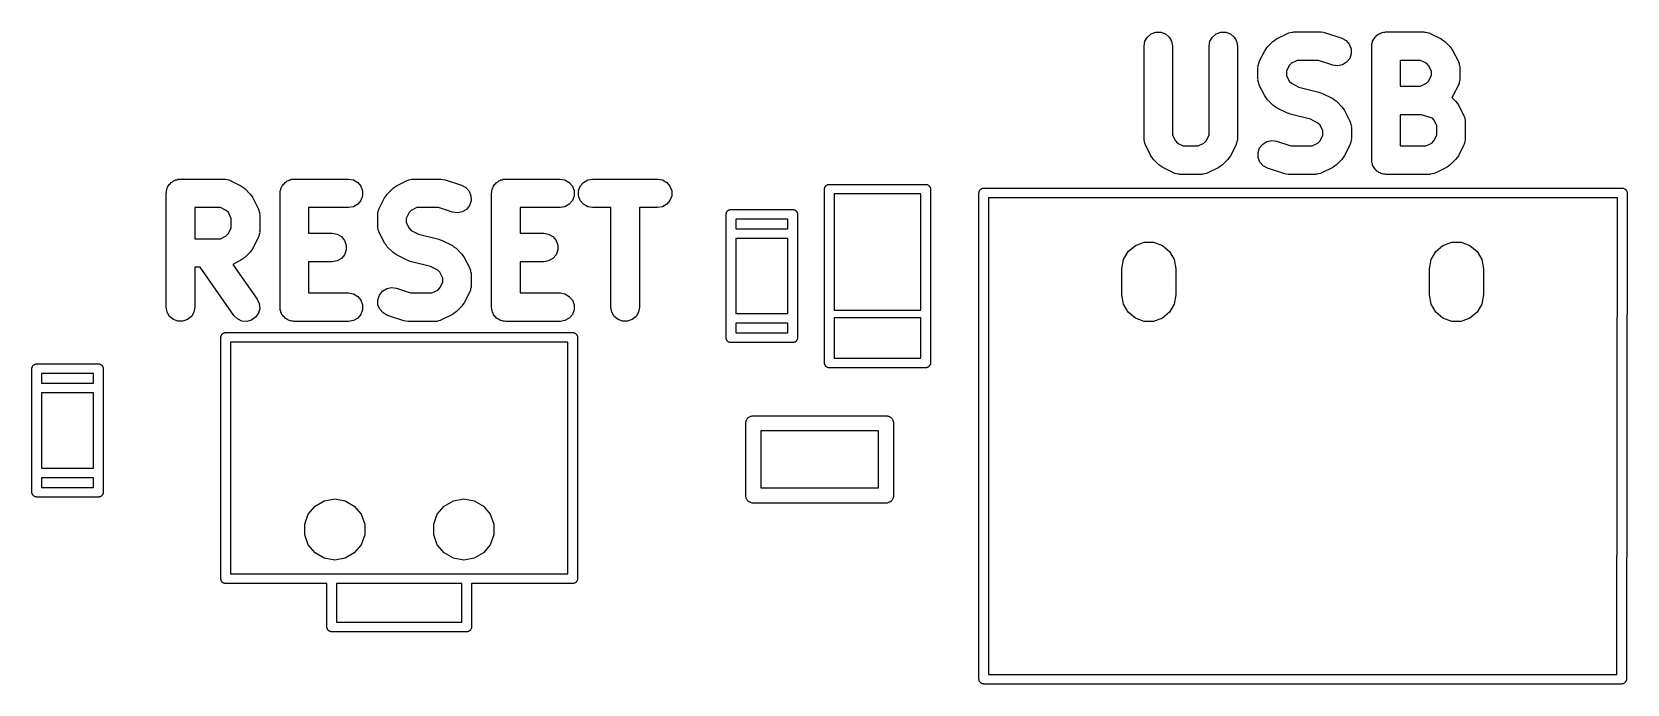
# Model space of a CAD drawing. Extents: x 10 to 287, y -200 to -10.
# Drawn here: x 128.56 to 149.57, y -142.78 to -134.2 of the extents above; entities that cross this region are included whole.
import ezdxf

# ---------------------------------------------------------------- set-up
doc = ezdxf.new("R2010")
doc.units = 0
doc.header["$MEASUREMENT"] = 0
doc.layers.add('BLACK', color=7, linetype='CONTINUOUS')

msp = doc.modelspace()

# ---------------------------------------------------------------- linework, layer by layer
at = {"layer": 'Black'}
for p, q in [((143.254, -134.268), (143.303, -134.226)), ((143.303, -134.226), (143.365, -134.204)), ((143.365, -134.204), (143.43, -134.204)), ((143.43, -134.204), (143.491, -134.226)), ((143.491, -134.226), (143.541, -134.268)), ((144.111, -134.268), (144.161, -134.226)), ((144.161, -134.226), (144.222, -134.204)), ((144.222, -134.204), (144.287, -134.204)), ((144.287, -134.204), (144.348, -134.226)), ((144.348, -134.226), (144.398, -134.268)), ((144.956, -134.292), (145.099, -134.221)), ((145.099, -134.221), (145.109, -134.218)), ((145.109, -134.218), (145.119, -134.212)), ((145.119, -134.212), (145.14, -134.209)), ((145.14, -134.209), (145.161, -134.202)), ((145.161, -134.202), (145.172, -134.203)), ((145.172, -134.203), (145.183, -134.201)), ((145.183, -134.201), (145.54, -134.201)), ((145.54, -134.201), (145.57, -134.206)), ((145.57, -134.206), (145.599, -134.211)), ((145.599, -134.211), (145.814, -134.282)), ((146.254, -134.268), (146.266, -134.258)), ((146.266, -134.258), (146.277, -134.245)), ((146.277, -134.245), (146.291, -134.237)), ((146.291, -134.237), (146.303, -134.226)), ((146.303, -134.226), (146.319, -134.221)), ((146.319, -134.221), (146.333, -134.212)), ((146.333, -134.212), (146.349, -134.21)), ((146.349, -134.21), (146.365, -134.204)), ((146.365, -134.204), (146.381, -134.204)), ((146.381, -134.204), (146.397, -134.201)), ((146.397, -134.201), (146.897, -134.201)), ((146.897, -134.201), (146.908, -134.203)), ((146.908, -134.203), (146.919, -134.202)), ((146.919, -134.202), (146.94, -134.209)), ((146.94, -134.209), (146.961, -134.212)), ((146.961, -134.212), (146.971, -134.218)), ((146.971, -134.218), (146.981, -134.221)), ((146.981, -134.221), (147.124, -134.292)), ((143.21, -134.389), (143.221, -134.324)), ((143.21, -135.603), (143.21, -134.389)), ((143.221, -134.324), (143.254, -134.268)), ((143.541, -134.268), (143.573, -134.324)), ((143.573, -134.324), (143.585, -134.389)), ((143.585, -134.389), (143.585, -135.559)), ((144.067, -134.389), (144.078, -134.324)), ((144.067, -135.559), (144.067, -134.389)), ((144.078, -134.324), (144.111, -134.268)), ((144.398, -134.268), (144.43, -134.324)), ((144.43, -134.324), (144.442, -134.389)), ((144.442, -134.389), (144.442, -135.603)), ((144.729, -134.59), (144.801, -134.448)), ((144.801, -134.448), (144.819, -134.423)), ((144.819, -134.423), (144.836, -134.399)), ((144.836, -134.399), (144.907, -134.327)), ((144.907, -134.327), (144.932, -134.31)), ((144.932, -134.31), (144.956, -134.292)), ((145.814, -134.282), (145.871, -134.313)), ((145.871, -134.313), (145.914, -134.362)), ((145.914, -134.362), (145.938, -134.422)), ((145.938, -134.422), (145.94, -134.488)), ((146.21, -134.389), (146.212, -134.372)), ((146.21, -135.889), (146.21, -134.389)), ((146.212, -134.356), (146.218, -134.341)), ((146.212, -134.372), (146.212, -134.356)), ((146.218, -134.341), (146.221, -134.324)), ((146.221, -134.324), (146.229, -134.31)), ((146.229, -134.31), (146.235, -134.295)), ((146.235, -134.295), (146.245, -134.282)), ((146.245, -134.282), (146.254, -134.268)), ((147.124, -134.292), (147.148, -134.31)), ((147.148, -134.31), (147.173, -134.327)), ((147.173, -134.327), (147.244, -134.399)), ((147.244, -134.399), (147.261, -134.423)), ((147.261, -134.423), (147.279, -134.448)), ((147.279, -134.448), (147.351, -134.59)), ((144.71, -134.674), (144.712, -134.664)), ((144.71, -134.817), (144.71, -134.674)), ((144.711, -134.653), (144.717, -134.632)), ((144.712, -134.664), (144.711, -134.653)), ((144.717, -134.632), (144.721, -134.61)), ((144.721, -134.61), (144.726, -134.601)), ((144.726, -134.601), (144.729, -134.59)), ((145.123, -134.642), (145.085, -134.719)), ((145.151, -134.614), (145.123, -134.642)), ((145.227, -134.576), (145.151, -134.614)), ((145.51, -134.576), (145.227, -134.576)), ((145.695, -134.638), (145.51, -134.576)), ((145.759, -134.647), (145.695, -134.638)), ((145.823, -134.634), (145.759, -134.647)), ((145.879, -134.6), (145.823, -134.634)), ((145.919, -134.549), (145.879, -134.6)), ((145.94, -134.488), (145.919, -134.549)), ((146.585, -134.576), (146.585, -134.915)), ((146.853, -134.576), (146.585, -134.576)), ((146.929, -134.614), (146.853, -134.576)), ((146.957, -134.642), (146.929, -134.614)), ((146.995, -134.719), (146.957, -134.642)), ((147.351, -134.59), (147.354, -134.601)), ((147.354, -134.601), (147.359, -134.61)), ((147.359, -134.61), (147.363, -134.632)), ((147.363, -134.632), (147.369, -134.653)), ((147.369, -134.653), (147.368, -134.664)), ((147.368, -134.664), (147.37, -134.674)), ((147.37, -134.674), (147.37, -134.817)), ((144.712, -134.828), (144.71, -134.817)), ((144.711, -134.839), (144.712, -134.828)), ((144.717, -134.86), (144.711, -134.839)), ((144.721, -134.881), (144.717, -134.86)), ((144.726, -134.891), (144.721, -134.881)), ((145.085, -134.719), (145.085, -134.773)), ((145.085, -134.773), (145.123, -134.849)), ((145.123, -134.849), (145.151, -134.877)), ((145.151, -134.877), (145.248, -134.926)), ((146.853, -134.915), (146.929, -134.877)), ((146.929, -134.877), (146.957, -134.849)), ((146.957, -134.849), (146.995, -134.773)), ((146.995, -134.773), (146.995, -134.719)), ((147.359, -134.881), (147.354, -134.891)), ((147.363, -134.86), (147.359, -134.881)), ((147.369, -134.839), (147.363, -134.86)), ((147.37, -134.817), (147.368, -134.828)), ((147.368, -134.828), (147.369, -134.839)), ((144.729, -134.901), (144.726, -134.891)), ((144.801, -135.044), (144.729, -134.901)), ((144.819, -135.068), (144.801, -135.044)), ((144.836, -135.093), (144.819, -135.068)), ((144.907, -135.164), (144.836, -135.093)), ((145.248, -134.926), (145.514, -134.992)), ((145.514, -134.992), (145.533, -135.001)), ((145.533, -135.001), (145.552, -135.007)), ((145.552, -135.007), (145.695, -135.078)), ((145.695, -135.078), (145.719, -135.096)), ((145.719, -135.096), (145.744, -135.113)), ((146.585, -134.915), (146.853, -134.915)), ((147.279, -135.044), (147.265, -135.063)), ((147.265, -135.063), (147.315, -135.113)), ((147.351, -134.901), (147.279, -135.044)), ((147.354, -134.891), (147.351, -134.901)), ((144.932, -135.181), (144.907, -135.164)), ((144.956, -135.199), (144.932, -135.181)), ((145.099, -135.271), (144.956, -135.199)), ((145.119, -135.276), (145.099, -135.271)), ((145.137, -135.285), (145.119, -135.276)), ((145.403, -135.351), (145.137, -135.285)), ((145.744, -135.113), (145.815, -135.185)), ((145.815, -135.185), (145.833, -135.209)), ((145.833, -135.209), (145.851, -135.233)), ((145.851, -135.233), (145.922, -135.376)), ((146.585, -135.29), (146.585, -135.701)), ((146.867, -135.29), (146.585, -135.29)), ((147.01, -135.338), (146.867, -135.29)), ((147.315, -135.113), (147.333, -135.138)), ((147.333, -135.138), (147.351, -135.162)), ((147.351, -135.162), (147.422, -135.305)), ((147.422, -135.305), (147.425, -135.315)), ((145.5, -135.4), (145.403, -135.351)), ((145.529, -135.428), (145.5, -135.4)), ((145.567, -135.504), (145.529, -135.428)), ((145.567, -135.559), (145.567, -135.504)), ((145.922, -135.376), (145.925, -135.387)), ((145.925, -135.387), (145.93, -135.396)), ((145.93, -135.396), (145.934, -135.418)), ((145.934, -135.418), (145.941, -135.439)), ((145.941, -135.439), (145.94, -135.449)), ((145.94, -135.449), (145.942, -135.46)), ((145.942, -135.46), (145.942, -135.603)), ((147.029, -135.357), (147.01, -135.338)), ((147.067, -135.433), (147.029, -135.357)), ((147.067, -135.559), (147.067, -135.433)), ((147.425, -135.315), (147.43, -135.324)), ((147.43, -135.324), (147.434, -135.346)), ((147.434, -135.346), (147.441, -135.367)), ((147.441, -135.367), (147.44, -135.378)), ((147.44, -135.378), (147.442, -135.389)), ((147.442, -135.389), (147.442, -135.603)), ((143.212, -135.614), (143.21, -135.603)), ((143.211, -135.624), (143.212, -135.614)), ((143.217, -135.645), (143.211, -135.624)), ((143.221, -135.667), (143.217, -135.645)), ((143.226, -135.676), (143.221, -135.667)), ((143.229, -135.687), (143.226, -135.676)), ((143.301, -135.83), (143.229, -135.687)), ((143.585, -135.559), (143.623, -135.635)), ((143.623, -135.635), (143.651, -135.663)), ((143.651, -135.663), (143.727, -135.701)), ((143.727, -135.701), (143.924, -135.701)), ((143.924, -135.701), (144, -135.663)), ((144, -135.663), (144.029, -135.635)), ((144.029, -135.635), (144.067, -135.559)), ((144.422, -135.687), (144.351, -135.83)), ((144.425, -135.676), (144.422, -135.687)), ((144.43, -135.667), (144.425, -135.676)), ((144.434, -135.645), (144.43, -135.667)), ((144.441, -135.624), (144.434, -135.645)), ((144.442, -135.603), (144.44, -135.614)), ((144.44, -135.614), (144.441, -135.624)), ((144.712, -135.79), (144.732, -135.728)), ((144.732, -135.728), (144.773, -135.677)), ((144.773, -135.677), (144.828, -135.643)), ((144.828, -135.643), (144.892, -135.63)), ((144.892, -135.63), (144.956, -135.639)), ((144.956, -135.639), (145.142, -135.701)), ((145.142, -135.701), (145.424, -135.701)), ((145.424, -135.701), (145.5, -135.663)), ((145.5, -135.663), (145.529, -135.635)), ((145.529, -135.635), (145.567, -135.559)), ((145.922, -135.687), (145.851, -135.83)), ((145.925, -135.676), (145.922, -135.687)), ((145.93, -135.667), (145.925, -135.676)), ((145.934, -135.645), (145.93, -135.667)), ((145.941, -135.624), (145.934, -135.645)), ((145.942, -135.603), (145.94, -135.614)), ((145.94, -135.614), (145.941, -135.624)), ((146.585, -135.701), (146.924, -135.701)), ((146.924, -135.701), (147, -135.663)), ((147, -135.663), (147.029, -135.635)), ((147.029, -135.635), (147.067, -135.559)), ((147.422, -135.687), (147.351, -135.83)), ((147.425, -135.676), (147.422, -135.687)), ((147.43, -135.667), (147.425, -135.676)), ((147.434, -135.645), (147.43, -135.667)), ((147.441, -135.624), (147.434, -135.645)), ((147.442, -135.603), (147.44, -135.614)), ((147.44, -135.614), (147.441, -135.624)), ((143.319, -135.854), (143.301, -135.83)), ((143.336, -135.878), (143.319, -135.854)), ((143.407, -135.95), (143.336, -135.878)), ((144.315, -135.878), (144.244, -135.95)), ((144.333, -135.854), (144.315, -135.878)), ((144.351, -135.83), (144.333, -135.854)), ((144.713, -135.855), (144.712, -135.79)), ((144.737, -135.915), (144.713, -135.855)), ((144.781, -135.964), (144.737, -135.915)), ((145.815, -135.878), (145.744, -135.95)), ((145.833, -135.854), (145.815, -135.878)), ((145.851, -135.83), (145.833, -135.854)), ((146.212, -135.905), (146.21, -135.889)), ((146.212, -135.921), (146.212, -135.905)), ((146.218, -135.937), (146.212, -135.921)), ((146.221, -135.953), (146.218, -135.937)), ((147.315, -135.878), (147.244, -135.95)), ((147.333, -135.854), (147.315, -135.878)), ((147.351, -135.83), (147.333, -135.854)), ((130.44, -136.157), (130.454, -136.148)), ((130.454, -136.148), (130.47, -136.146)), ((130.47, -136.146), (130.486, -136.14)), ((130.486, -136.14), (130.502, -136.14)), ((130.502, -136.14), (130.518, -136.137)), ((130.518, -136.137), (131.09, -136.137)), ((131.09, -136.137), (131.1, -136.139)), ((131.1, -136.139), (131.111, -136.138)), ((131.111, -136.138), (131.132, -136.145)), ((131.132, -136.145), (131.154, -136.148)), ((131.154, -136.148), (131.163, -136.154)), ((131.94, -136.157), (131.954, -136.148)), ((131.954, -136.148), (131.97, -136.146)), ((131.97, -136.146), (131.986, -136.14)), ((131.986, -136.14), (132.002, -136.14)), ((132.002, -136.14), (132.018, -136.137)), ((132.018, -136.137), (132.733, -136.137)), ((132.733, -136.137), (132.797, -136.148)), ((132.797, -136.148), (132.853, -136.181)), ((133.516, -136.154), (133.526, -136.148)), ((133.526, -136.148), (133.547, -136.145)), ((133.547, -136.145), (133.568, -136.138)), ((133.568, -136.138), (133.579, -136.139)), ((133.579, -136.139), (133.59, -136.137)), ((133.59, -136.137), (133.947, -136.137)), ((133.947, -136.137), (133.976, -136.142)), ((133.976, -136.142), (134.006, -136.147)), ((134.006, -136.147), (134.22, -136.218)), ((134.726, -136.157), (134.74, -136.148)), ((134.74, -136.148), (134.756, -136.146)), ((134.756, -136.146), (134.771, -136.14)), ((134.771, -136.14), (134.788, -136.14)), ((134.788, -136.14), (134.804, -136.137)), ((134.804, -136.137), (135.518, -136.137)), ((135.518, -136.137), (135.582, -136.148)), ((135.582, -136.148), (135.639, -136.181)), ((135.826, -136.181), (135.883, -136.148)), ((135.883, -136.148), (135.947, -136.137)), ((135.947, -136.137), (136.804, -136.137)), ((136.804, -136.137), (136.868, -136.148)), ((136.868, -136.148), (136.925, -136.181)), ((143.432, -135.967), (143.407, -135.95)), ((143.456, -135.985), (143.432, -135.967)), ((143.599, -136.056), (143.456, -135.985)), ((143.609, -136.059), (143.599, -136.056)), ((143.619, -136.065), (143.609, -136.059)), ((143.64, -136.069), (143.619, -136.065)), ((143.661, -136.075), (143.64, -136.069)), ((143.672, -136.074), (143.661, -136.075)), ((143.683, -136.076), (143.672, -136.074)), ((143.969, -136.076), (143.683, -136.076)), ((143.979, -136.074), (143.969, -136.076)), ((143.99, -136.075), (143.979, -136.074)), ((144.011, -136.069), (143.99, -136.075)), ((144.033, -136.065), (144.011, -136.069)), ((144.042, -136.059), (144.033, -136.065)), ((144.052, -136.056), (144.042, -136.059)), ((144.195, -135.985), (144.052, -136.056)), ((144.219, -135.967), (144.195, -135.985)), ((144.244, -135.95), (144.219, -135.967)), ((144.838, -135.995), (144.781, -135.964)), ((145.052, -136.066), (144.838, -135.995)), ((145.082, -136.071), (145.052, -136.066)), ((145.111, -136.076), (145.082, -136.071)), ((145.469, -136.076), (145.111, -136.076)), ((145.479, -136.074), (145.469, -136.076)), ((145.49, -136.075), (145.479, -136.074)), ((145.511, -136.069), (145.49, -136.075)), ((145.533, -136.065), (145.511, -136.069)), ((145.542, -136.059), (145.533, -136.065)), ((145.552, -136.056), (145.542, -136.059)), ((145.695, -135.985), (145.552, -136.056)), ((145.719, -135.967), (145.695, -135.985)), ((145.744, -135.95), (145.719, -135.967)), ((146.229, -135.967), (146.221, -135.953)), ((146.235, -135.982), (146.229, -135.967)), ((146.245, -135.995), (146.235, -135.982)), ((146.254, -136.009), (146.245, -135.995)), ((146.266, -136.02), (146.254, -136.009)), ((146.277, -136.032), (146.266, -136.02)), ((146.291, -136.04), (146.277, -136.032)), ((146.303, -136.051), (146.291, -136.04)), ((146.319, -136.057), (146.303, -136.051)), ((146.333, -136.065), (146.319, -136.057)), ((146.349, -136.068), (146.333, -136.065)), ((146.365, -136.073), (146.349, -136.068)), ((146.381, -136.073), (146.365, -136.073)), ((146.397, -136.076), (146.381, -136.073)), ((146.969, -136.076), (146.397, -136.076)), ((146.979, -136.074), (146.969, -136.076)), ((146.99, -136.075), (146.979, -136.074)), ((147.011, -136.069), (146.99, -136.075)), ((147.033, -136.065), (147.011, -136.069)), ((147.042, -136.059), (147.033, -136.065)), ((147.052, -136.056), (147.042, -136.059)), ((147.195, -135.985), (147.052, -136.056)), ((147.219, -135.967), (147.195, -135.985)), ((147.244, -135.95), (147.219, -135.967)), ((130.331, -136.325), (130.334, -136.308)), ((130.331, -137.825), (130.331, -136.325)), ((130.334, -136.292), (130.339, -136.277)), ((130.334, -136.308), (130.334, -136.292)), ((130.339, -136.277), (130.342, -136.26)), ((130.342, -136.26), (130.35, -136.246)), ((130.35, -136.246), (130.356, -136.231)), ((130.356, -136.231), (130.366, -136.218)), ((130.366, -136.218), (130.375, -136.204)), ((130.375, -136.204), (130.387, -136.194)), ((130.387, -136.194), (130.398, -136.181)), ((130.398, -136.181), (130.412, -136.173)), ((130.412, -136.173), (130.425, -136.162)), ((130.425, -136.162), (130.44, -136.157)), ((131.163, -136.154), (131.174, -136.157)), ((131.174, -136.157), (131.316, -136.228)), ((131.316, -136.228), (131.341, -136.246)), ((131.341, -136.246), (131.365, -136.263)), ((131.365, -136.263), (131.437, -136.335)), ((131.437, -136.335), (131.454, -136.359)), ((131.454, -136.359), (131.472, -136.384)), ((131.831, -136.325), (131.834, -136.308)), ((131.831, -137.825), (131.831, -136.325)), ((131.834, -136.292), (131.839, -136.277)), ((131.834, -136.308), (131.834, -136.292)), ((131.839, -136.277), (131.842, -136.26)), ((131.842, -136.26), (131.85, -136.246)), ((131.85, -136.246), (131.856, -136.231)), ((131.856, -136.231), (131.866, -136.218)), ((131.866, -136.218), (131.875, -136.204)), ((131.875, -136.204), (131.887, -136.194)), ((131.887, -136.194), (131.898, -136.181)), ((131.898, -136.181), (131.912, -136.173)), ((131.912, -136.173), (131.925, -136.162)), ((131.925, -136.162), (131.94, -136.157)), ((132.853, -136.181), (132.895, -136.231)), ((132.895, -136.231), (132.917, -136.292)), ((132.917, -136.357), (132.895, -136.418)), ((132.917, -136.292), (132.917, -136.357)), ((133.208, -136.384), (133.226, -136.359)), ((133.226, -136.359), (133.243, -136.335)), ((133.243, -136.335), (133.314, -136.263)), ((133.314, -136.263), (133.339, -136.246)), ((133.339, -136.246), (133.363, -136.228)), ((133.363, -136.228), (133.506, -136.157)), ((133.506, -136.157), (133.516, -136.154)), ((134.22, -136.218), (134.278, -136.249)), ((134.278, -136.249), (134.321, -136.298)), ((134.321, -136.298), (134.345, -136.358)), ((134.345, -136.358), (134.347, -136.424)), ((134.617, -136.325), (134.619, -136.308)), ((134.617, -137.825), (134.617, -136.325)), ((134.619, -136.292), (134.625, -136.277)), ((134.619, -136.308), (134.619, -136.292)), ((134.625, -136.277), (134.628, -136.26)), ((134.628, -136.26), (134.636, -136.246)), ((134.636, -136.246), (134.642, -136.231)), ((134.642, -136.231), (134.652, -136.218)), ((134.652, -136.218), (134.66, -136.204)), ((134.66, -136.204), (134.673, -136.194)), ((134.673, -136.194), (134.683, -136.181)), ((134.683, -136.181), (134.698, -136.173)), ((134.698, -136.173), (134.71, -136.162)), ((134.71, -136.162), (134.726, -136.157)), ((135.639, -136.181), (135.681, -136.231)), ((135.681, -136.231), (135.703, -136.292)), ((135.703, -136.357), (135.681, -136.418)), ((135.703, -136.292), (135.703, -136.357)), ((135.762, -136.292), (135.784, -136.231)), ((135.762, -136.357), (135.762, -136.292)), ((135.784, -136.418), (135.762, -136.357)), ((135.784, -136.231), (135.826, -136.181)), ((136.925, -136.181), (136.966, -136.231)), ((136.966, -136.231), (136.989, -136.292)), ((136.989, -136.357), (136.966, -136.418)), ((136.989, -136.292), (136.989, -136.357)), ((139.001, -136.271), (139.002, -136.266)), ((139.001, -138.557), (139.001, -136.271)), ((139.002, -136.26), (139.004, -136.255)), ((139.002, -136.266), (139.002, -136.26)), ((139.004, -136.255), (139.005, -136.249)), ((139.005, -136.249), (139.008, -136.244)), ((139.008, -136.244), (139.01, -136.239)), ((139.01, -136.239), (139.014, -136.235)), ((139.014, -136.235), (139.016, -136.23)), ((139.016, -136.23), (139.021, -136.227)), ((139.021, -136.227), (139.024, -136.222)), ((139.024, -136.222), (139.029, -136.22)), ((139.029, -136.22), (139.033, -136.216)), ((139.033, -136.216), (139.038, -136.214)), ((139.038, -136.214), (139.043, -136.211)), ((139.043, -136.211), (139.049, -136.21)), ((139.049, -136.21), (139.054, -136.208)), ((139.054, -136.208), (139.06, -136.208)), ((139.06, -136.208), (139.065, -136.207)), ((139.065, -136.207), (140.335, -136.207)), ((139.129, -136.334), (139.129, -137.865)), ((140.272, -136.334), (139.129, -136.334)), ((140.272, -137.865), (140.272, -136.334)), ((140.335, -136.207), (140.34, -136.208)), ((140.34, -136.208), (140.346, -136.208)), ((140.346, -136.208), (140.351, -136.21)), ((140.351, -136.21), (140.357, -136.211)), ((140.357, -136.211), (140.362, -136.214)), ((140.362, -136.214), (140.367, -136.216)), ((140.367, -136.216), (140.371, -136.22)), ((140.371, -136.22), (140.376, -136.222)), ((140.376, -136.222), (140.379, -136.227)), ((140.379, -136.227), (140.384, -136.23)), ((140.384, -136.23), (140.386, -136.235)), ((140.386, -136.235), (140.39, -136.239)), ((140.39, -136.239), (140.392, -136.244)), ((140.392, -136.244), (140.395, -136.249)), ((140.395, -136.249), (140.396, -136.255)), ((140.396, -136.255), (140.398, -136.26)), ((140.398, -136.26), (140.398, -136.266)), ((140.398, -136.266), (140.398, -136.271)), ((140.398, -136.271), (140.398, -138.557)), ((141.036, -136.32), (141.037, -136.315)), ((141.036, -142.72), (141.036, -136.32)), ((141.037, -136.309), (141.039, -136.304)), ((141.037, -136.315), (141.037, -136.309)), ((141.039, -136.304), (141.04, -136.298)), ((141.04, -136.298), (141.043, -136.293)), ((141.043, -136.293), (141.045, -136.288)), ((141.045, -136.288), (141.049, -136.284)), ((141.049, -136.284), (141.051, -136.279)), ((141.051, -136.279), (141.056, -136.276)), ((141.056, -136.276), (141.059, -136.271)), ((141.059, -136.271), (141.064, -136.269)), ((141.064, -136.269), (141.068, -136.265)), ((141.068, -136.265), (141.073, -136.263)), ((141.073, -136.263), (141.078, -136.26)), ((141.078, -136.26), (141.084, -136.259)), ((141.084, -136.259), (141.089, -136.257)), ((141.089, -136.257), (141.095, -136.257)), ((141.095, -136.257), (141.1, -136.256)), ((141.1, -136.256), (149.5, -136.256)), ((149.5, -136.256), (149.505, -136.257)), ((149.505, -136.257), (149.521, -136.257)), ((149.521, -136.257), (149.542, -136.265)), ((149.542, -136.265), (149.559, -136.279)), ((149.559, -136.279), (149.57, -136.298)), ((149.573, -136.32), (149.564, -142.72)), ((149.57, -136.298), (149.573, -136.32)), ((130.706, -136.512), (130.706, -136.923)), ((131.045, -136.512), (130.706, -136.512)), ((131.122, -136.55), (131.045, -136.512)), ((131.15, -136.578), (131.122, -136.55)), ((131.472, -136.384), (131.543, -136.526)), ((131.543, -136.526), (131.546, -136.537)), ((131.546, -136.537), (131.552, -136.546)), ((131.552, -136.546), (131.555, -136.568)), ((131.555, -136.568), (131.562, -136.589)), ((132.733, -136.512), (132.206, -136.512)), ((132.206, -136.512), (132.206, -136.851)), ((132.797, -136.501), (132.733, -136.512)), ((132.853, -136.468), (132.797, -136.501)), ((132.895, -136.418), (132.853, -136.468)), ((133.118, -136.589), (133.124, -136.568)), ((133.124, -136.568), (133.128, -136.546)), ((133.128, -136.546), (133.133, -136.537)), ((133.133, -136.537), (133.136, -136.526)), ((133.136, -136.526), (133.208, -136.384)), ((133.558, -136.55), (133.53, -136.578)), ((133.634, -136.512), (133.558, -136.55)), ((133.916, -136.512), (133.634, -136.512)), ((134.102, -136.574), (133.916, -136.512)), ((134.23, -136.57), (134.166, -136.583)), ((134.286, -136.536), (134.23, -136.57)), ((134.326, -136.485), (134.286, -136.536)), ((134.347, -136.424), (134.326, -136.485)), ((135.518, -136.512), (134.992, -136.512)), ((134.992, -136.512), (134.992, -136.851)), ((135.582, -136.501), (135.518, -136.512)), ((135.639, -136.468), (135.582, -136.501)), ((135.681, -136.418), (135.639, -136.468)), ((135.826, -136.468), (135.784, -136.418)), ((135.883, -136.501), (135.826, -136.468)), ((135.947, -136.512), (135.883, -136.501)), ((136.188, -136.512), (135.947, -136.512)), ((136.188, -137.825), (136.188, -136.512)), ((136.804, -136.512), (136.563, -136.512)), ((136.563, -136.512), (136.563, -137.825)), ((136.868, -136.501), (136.804, -136.512)), ((136.925, -136.468), (136.868, -136.501)), ((136.966, -136.418), (136.925, -136.468)), ((137.713, -136.575), (137.715, -136.569)), ((137.715, -136.569), (137.718, -136.565)), ((137.718, -136.565), (137.721, -136.56)), ((137.721, -136.56), (137.725, -136.557)), ((137.725, -136.557), (137.729, -136.553)), ((137.729, -136.553), (137.734, -136.55)), ((137.734, -136.55), (137.738, -136.546)), ((137.738, -136.546), (137.743, -136.544)), ((137.743, -136.544), (137.748, -136.542)), ((137.748, -136.542), (137.753, -136.541)), ((137.753, -136.541), (137.759, -136.539)), ((137.759, -136.539), (137.764, -136.539)), ((137.764, -136.539), (137.77, -136.538)), ((137.77, -136.538), (138.582, -136.538)), ((138.582, -136.538), (138.588, -136.539)), ((138.588, -136.539), (138.593, -136.539)), ((138.593, -136.539), (138.599, -136.541)), ((138.599, -136.541), (138.604, -136.542)), ((138.604, -136.542), (138.609, -136.544)), ((138.609, -136.544), (138.614, -136.546)), ((138.614, -136.546), (138.618, -136.55)), ((138.618, -136.55), (138.623, -136.553)), ((138.623, -136.553), (138.627, -136.557)), ((138.627, -136.557), (138.631, -136.56)), ((138.631, -136.56), (138.634, -136.565)), ((138.634, -136.565), (138.637, -136.569)), ((138.637, -136.569), (138.639, -136.575)), ((141.163, -136.383), (141.163, -142.656)), ((149.446, -136.383), (141.163, -136.383)), ((149.437, -142.656), (149.446, -136.383)), ((131.188, -136.655), (131.15, -136.578)), ((131.15, -136.856), (131.188, -136.78)), ((131.188, -136.78), (131.188, -136.655)), ((131.562, -136.589), (131.561, -136.6)), ((131.561, -136.6), (131.563, -136.61)), ((131.563, -136.61), (131.563, -136.825)), ((133.117, -136.61), (133.118, -136.6)), ((133.117, -136.753), (133.117, -136.61)), ((133.118, -136.764), (133.117, -136.753)), ((133.118, -136.6), (133.118, -136.589)), ((133.118, -136.775), (133.118, -136.764)), ((133.124, -136.796), (133.118, -136.775)), ((133.53, -136.578), (133.492, -136.655)), ((133.492, -136.655), (133.492, -136.709)), ((133.492, -136.709), (133.53, -136.785)), ((134.166, -136.583), (134.102, -136.574)), ((137.706, -136.601), (137.707, -136.596)), ((137.706, -138.227), (137.706, -136.601)), ((137.707, -136.59), (137.709, -136.585)), ((137.707, -136.596), (137.707, -136.59)), ((137.709, -136.585), (137.71, -136.579)), ((137.71, -136.579), (137.713, -136.575)), ((137.833, -136.665), (137.833, -136.792)), ((138.519, -136.665), (137.833, -136.665)), ((138.519, -136.792), (138.519, -136.665)), ((138.639, -136.575), (138.642, -136.579)), ((138.642, -136.579), (138.643, -136.585)), ((138.643, -136.585), (138.645, -136.59)), ((138.645, -136.59), (138.645, -136.596)), ((138.645, -136.596), (138.646, -136.601)), ((138.646, -136.601), (138.646, -138.227)), ((130.706, -136.923), (131.045, -136.923)), ((131.045, -136.923), (131.122, -136.885)), ((131.122, -136.885), (131.15, -136.856)), ((131.543, -136.908), (131.472, -137.051)), ((131.546, -136.898), (131.543, -136.908)), ((131.552, -136.889), (131.546, -136.898)), ((131.555, -136.867), (131.552, -136.889)), ((131.562, -136.846), (131.555, -136.867)), ((131.563, -136.825), (131.561, -136.835)), ((131.561, -136.835), (131.562, -136.846)), ((132.206, -136.851), (132.518, -136.851)), ((132.518, -136.851), (132.582, -136.863)), ((132.582, -136.863), (132.639, -136.895)), ((132.639, -136.895), (132.681, -136.945)), ((132.681, -136.945), (132.703, -137.006)), ((133.128, -136.817), (133.124, -136.796)), ((133.133, -136.827), (133.128, -136.817)), ((133.136, -136.837), (133.133, -136.827)), ((133.208, -136.98), (133.136, -136.837)), ((133.226, -137.004), (133.208, -136.98)), ((133.53, -136.785), (133.558, -136.813)), ((133.558, -136.813), (133.655, -136.862)), ((133.655, -136.862), (133.921, -136.928)), ((133.921, -136.928), (133.94, -136.937)), ((133.94, -136.937), (133.959, -136.943)), ((133.959, -136.943), (134.102, -137.014)), ((134.992, -136.851), (135.304, -136.851)), ((135.304, -136.851), (135.368, -136.863)), ((135.368, -136.863), (135.425, -136.895)), ((135.425, -136.895), (135.466, -136.945)), ((135.466, -136.945), (135.489, -137.006)), ((137.833, -136.792), (138.519, -136.792)), ((137.833, -136.919), (137.833, -137.909)), ((138.519, -136.919), (137.833, -136.919)), ((138.519, -137.909), (138.519, -136.919)), ((143.097, -137.011), (143.213, -136.968)), ((143.213, -136.968), (143.337, -136.968)), ((143.337, -136.968), (143.453, -137.011)), ((147.147, -137.011), (147.263, -136.968)), ((147.263, -136.968), (147.387, -136.968)), ((147.387, -136.968), (147.503, -137.011)), ((131.341, -137.189), (131.316, -137.207)), ((131.365, -137.171), (131.341, -137.189)), ((131.437, -137.1), (131.365, -137.171)), ((131.454, -137.075), (131.437, -137.1)), ((131.472, -137.051), (131.454, -137.075)), ((132.639, -137.182), (132.582, -137.215)), ((132.681, -137.133), (132.639, -137.182)), ((132.703, -137.071), (132.681, -137.133)), ((132.703, -137.006), (132.703, -137.071)), ((133.243, -137.029), (133.226, -137.004)), ((133.314, -137.1), (133.243, -137.029)), ((133.339, -137.117), (133.314, -137.1)), ((133.363, -137.135), (133.339, -137.117)), ((133.506, -137.207), (133.363, -137.135)), ((134.102, -137.014), (134.126, -137.032)), ((134.126, -137.032), (134.151, -137.049)), ((134.151, -137.049), (134.222, -137.121)), ((134.222, -137.121), (134.24, -137.145)), ((134.24, -137.145), (134.257, -137.169)), ((134.257, -137.169), (134.329, -137.312)), ((135.425, -137.182), (135.368, -137.215)), ((135.466, -137.133), (135.425, -137.182)), ((135.489, -137.071), (135.466, -137.133)), ((135.489, -137.006), (135.489, -137.071)), ((142.919, -137.319), (142.941, -137.197)), ((142.941, -137.197), (143.003, -137.09)), ((143.003, -137.09), (143.097, -137.011)), ((143.453, -137.011), (143.547, -137.09)), ((143.547, -137.09), (143.609, -137.197)), ((143.609, -137.197), (143.631, -137.319)), ((146.969, -137.319), (146.991, -137.197)), ((146.991, -137.197), (147.053, -137.09)), ((147.053, -137.09), (147.147, -137.011)), ((147.503, -137.011), (147.597, -137.09)), ((147.597, -137.09), (147.659, -137.197)), ((147.659, -137.197), (147.681, -137.319)), ((130.778, -137.298), (130.706, -137.298)), ((130.706, -137.298), (130.706, -137.825)), ((131.222, -137.932), (130.778, -137.298)), ((131.316, -137.207), (131.209, -137.26)), ((131.209, -137.26), (131.529, -137.717)), ((132.518, -137.226), (132.206, -137.226)), ((132.206, -137.226), (132.206, -137.637)), ((132.582, -137.215), (132.518, -137.226)), ((133.526, -137.212), (133.506, -137.207)), ((133.544, -137.221), (133.526, -137.212)), ((133.81, -137.287), (133.544, -137.221)), ((133.907, -137.336), (133.81, -137.287)), ((133.936, -137.364), (133.907, -137.336)), ((133.974, -137.44), (133.936, -137.364)), ((134.329, -137.312), (134.332, -137.323)), ((134.332, -137.323), (134.337, -137.332)), ((134.337, -137.332), (134.341, -137.354)), ((134.341, -137.354), (134.347, -137.375)), ((134.347, -137.375), (134.347, -137.385)), ((134.347, -137.385), (134.349, -137.396)), ((134.349, -137.396), (134.349, -137.539)), ((135.304, -137.226), (134.992, -137.226)), ((134.992, -137.226), (134.992, -137.637)), ((135.368, -137.215), (135.304, -137.226)), ((142.919, -137.661), (142.919, -137.319)), ((143.631, -137.319), (143.631, -137.661)), ((146.969, -137.661), (146.969, -137.319)), ((147.681, -137.319), (147.681, -137.661)), ((133.139, -137.664), (133.18, -137.613)), ((133.18, -137.613), (133.235, -137.579)), ((133.235, -137.579), (133.299, -137.566)), ((133.299, -137.566), (133.363, -137.575)), ((133.363, -137.575), (133.549, -137.637)), ((133.831, -137.637), (133.907, -137.599)), ((133.907, -137.599), (133.936, -137.571)), ((133.936, -137.571), (133.974, -137.495)), ((133.974, -137.495), (133.974, -137.44)), ((134.332, -137.612), (134.329, -137.623)), ((134.337, -137.603), (134.332, -137.612)), ((134.341, -137.581), (134.337, -137.603)), ((134.347, -137.56), (134.341, -137.581)), ((134.349, -137.539), (134.347, -137.55)), ((134.347, -137.55), (134.347, -137.56)), ((130.342, -137.889), (130.331, -137.825)), ((130.706, -137.825), (130.694, -137.889)), ((131.529, -137.717), (131.557, -137.776)), ((131.557, -137.776), (131.562, -137.841)), ((131.834, -137.841), (131.831, -137.825)), ((132.206, -137.637), (132.733, -137.637)), ((132.733, -137.637), (132.797, -137.648)), ((132.797, -137.648), (132.853, -137.681)), ((132.853, -137.681), (132.895, -137.731)), ((132.895, -137.731), (132.917, -137.792)), ((132.917, -137.792), (132.917, -137.857)), ((133.119, -137.726), (133.139, -137.664)), ((133.12, -137.791), (133.119, -137.726)), ((133.144, -137.851), (133.12, -137.791)), ((133.549, -137.637), (133.831, -137.637)), ((134.222, -137.814), (134.151, -137.886)), ((134.24, -137.79), (134.222, -137.814)), ((134.257, -137.766), (134.24, -137.79)), ((134.329, -137.623), (134.257, -137.766)), ((134.619, -137.841), (134.617, -137.825)), ((134.992, -137.637), (135.518, -137.637)), ((135.518, -137.637), (135.582, -137.648)), ((135.582, -137.648), (135.639, -137.681)), ((135.639, -137.681), (135.681, -137.731)), ((135.681, -137.731), (135.703, -137.792)), ((135.703, -137.792), (135.703, -137.857)), ((136.199, -137.889), (136.188, -137.825)), ((136.563, -137.825), (136.552, -137.889)), ((142.941, -137.783), (142.919, -137.661)), ((143.003, -137.89), (142.941, -137.783)), ((143.609, -137.783), (143.547, -137.89)), ((143.631, -137.661), (143.609, -137.783)), ((146.991, -137.783), (146.969, -137.661)), ((147.053, -137.89), (146.991, -137.783)), ((147.659, -137.783), (147.597, -137.89)), ((147.681, -137.661), (147.659, -137.783)), ((130.375, -137.945), (130.342, -137.889)), ((130.425, -137.987), (130.375, -137.945)), ((130.486, -138.009), (130.425, -137.987)), ((130.551, -138.009), (130.486, -138.009)), ((130.612, -137.987), (130.551, -138.009)), ((130.662, -137.945), (130.612, -137.987)), ((130.694, -137.889), (130.662, -137.945)), ((131.268, -137.978), (131.222, -137.932)), ((131.327, -138.006), (131.268, -137.978)), ((131.392, -138.011), (131.327, -138.006)), ((131.455, -137.995), (131.392, -138.011)), ((131.508, -137.957), (131.455, -137.995)), ((131.545, -137.904), (131.508, -137.957)), ((131.562, -137.841), (131.545, -137.904)), ((131.834, -137.857), (131.834, -137.841)), ((131.839, -137.873), (131.834, -137.857)), ((131.842, -137.889), (131.839, -137.873)), ((131.85, -137.903), (131.842, -137.889)), ((131.856, -137.918), (131.85, -137.903)), ((131.866, -137.931), (131.856, -137.918)), ((131.875, -137.945), (131.866, -137.931)), ((131.887, -137.956), (131.875, -137.945)), ((131.898, -137.968), (131.887, -137.956)), ((131.912, -137.976), (131.898, -137.968)), ((131.925, -137.987), (131.912, -137.976)), ((131.94, -137.993), (131.925, -137.987)), ((131.954, -138.001), (131.94, -137.993)), ((131.97, -138.004), (131.954, -138.001)), ((131.986, -138.009), (131.97, -138.004)), ((132.002, -138.009), (131.986, -138.009)), ((132.018, -138.012), (132.002, -138.009)), ((132.733, -138.012), (132.018, -138.012)), ((132.797, -138.001), (132.733, -138.012)), ((132.853, -137.968), (132.797, -138.001)), ((132.895, -137.918), (132.853, -137.968)), ((132.917, -137.857), (132.895, -137.918)), ((133.187, -137.9), (133.144, -137.851)), ((133.245, -137.931), (133.187, -137.9)), ((133.459, -138.002), (133.245, -137.931)), ((133.489, -138.007), (133.459, -138.002)), ((133.518, -138.012), (133.489, -138.007)), ((133.875, -138.012), (133.518, -138.012)), ((133.886, -138.01), (133.875, -138.012)), ((133.897, -138.011), (133.886, -138.01)), ((133.918, -138.005), (133.897, -138.011)), ((133.94, -138.001), (133.918, -138.005)), ((133.949, -137.995), (133.94, -138.001)), ((133.959, -137.992), (133.949, -137.995)), ((134.102, -137.921), (133.959, -137.992)), ((134.126, -137.903), (134.102, -137.921)), ((134.151, -137.886), (134.126, -137.903)), ((134.619, -137.857), (134.619, -137.841)), ((134.625, -137.873), (134.619, -137.857)), ((134.628, -137.889), (134.625, -137.873)), ((134.636, -137.903), (134.628, -137.889)), ((134.642, -137.918), (134.636, -137.903)), ((134.652, -137.931), (134.642, -137.918)), ((134.66, -137.945), (134.652, -137.931)), ((134.673, -137.956), (134.66, -137.945)), ((134.683, -137.968), (134.673, -137.956)), ((134.698, -137.976), (134.683, -137.968)), ((134.71, -137.987), (134.698, -137.976)), ((134.726, -137.993), (134.71, -137.987)), ((134.74, -138.001), (134.726, -137.993)), ((134.756, -138.004), (134.74, -138.001)), ((134.771, -138.009), (134.756, -138.004)), ((134.788, -138.009), (134.771, -138.009)), ((134.804, -138.012), (134.788, -138.009)), ((135.518, -138.012), (134.804, -138.012)), ((135.582, -138.001), (135.518, -138.012)), ((135.639, -137.968), (135.582, -138.001)), ((135.681, -137.918), (135.639, -137.968)), ((135.703, -137.857), (135.681, -137.918)), ((136.232, -137.945), (136.199, -137.889)), ((136.282, -137.987), (136.232, -137.945)), ((136.343, -138.009), (136.282, -137.987)), ((136.408, -138.009), (136.343, -138.009)), ((136.469, -137.987), (136.408, -138.009)), ((136.519, -137.945), (136.469, -137.987)), ((136.552, -137.889), (136.519, -137.945)), ((137.833, -137.909), (138.519, -137.909)), ((137.833, -138.036), (137.833, -138.163)), ((138.519, -138.036), (137.833, -138.036)), ((138.519, -138.163), (138.519, -138.036)), ((139.129, -137.865), (140.272, -137.865)), ((139.129, -137.964), (139.129, -138.493)), ((140.272, -137.964), (139.129, -137.964)), ((140.272, -138.493), (140.272, -137.964)), ((143.097, -137.969), (143.003, -137.89)), ((143.213, -138.012), (143.097, -137.969)), ((143.337, -138.012), (143.213, -138.012)), ((143.453, -137.969), (143.337, -138.012)), ((143.547, -137.89), (143.453, -137.969)), ((147.147, -137.969), (147.053, -137.89)), ((147.263, -138.012), (147.147, -137.969)), ((147.387, -138.012), (147.263, -138.012)), ((147.503, -137.969), (147.387, -138.012)), ((147.597, -137.89), (147.503, -137.969)), ((131.05, -138.222), (131.051, -138.217)), ((131.05, -141.397), (131.05, -138.222)), ((131.051, -138.211), (131.053, -138.206)), ((131.051, -138.217), (131.051, -138.211)), ((131.053, -138.206), (131.054, -138.2)), ((131.054, -138.2), (131.057, -138.195)), ((131.057, -138.195), (131.059, -138.19)), ((131.059, -138.19), (131.063, -138.186)), ((131.063, -138.186), (131.065, -138.181)), ((131.065, -138.181), (131.07, -138.178)), ((131.07, -138.178), (131.073, -138.173)), ((131.073, -138.173), (131.078, -138.171)), ((131.078, -138.171), (131.082, -138.167)), ((131.082, -138.167), (131.087, -138.165)), ((131.087, -138.165), (131.092, -138.162)), ((131.092, -138.162), (131.098, -138.161)), ((131.098, -138.161), (131.103, -138.159)), ((131.103, -138.159), (131.109, -138.159)), ((131.109, -138.159), (131.114, -138.159)), ((131.114, -138.159), (131.241, -138.159)), ((131.241, -138.159), (135.686, -138.159)), ((135.686, -138.159), (135.691, -138.159)), ((135.691, -138.159), (135.697, -138.159)), ((135.697, -138.159), (135.702, -138.161)), ((135.702, -138.161), (135.708, -138.162)), ((135.708, -138.162), (135.713, -138.165)), ((135.713, -138.165), (135.718, -138.167)), ((135.718, -138.167), (135.722, -138.171)), ((135.722, -138.171), (135.727, -138.173)), ((135.727, -138.173), (135.73, -138.178)), ((135.73, -138.178), (135.735, -138.181)), ((135.735, -138.181), (135.737, -138.186)), ((135.737, -138.186), (135.741, -138.19)), ((135.741, -138.19), (135.743, -138.195)), ((135.743, -138.195), (135.746, -138.2)), ((135.746, -138.2), (135.747, -138.206)), ((135.747, -138.206), (135.749, -138.211)), ((135.749, -138.211), (135.749, -138.217)), ((135.749, -138.217), (135.749, -138.222)), ((135.749, -138.222), (135.749, -141.397)), ((137.707, -138.232), (137.706, -138.227)), ((137.707, -138.238), (137.707, -138.232)), ((137.709, -138.243), (137.707, -138.238)), ((137.71, -138.249), (137.709, -138.243)), ((137.713, -138.253), (137.71, -138.249)), ((137.833, -138.163), (138.519, -138.163)), ((138.642, -138.249), (138.639, -138.253)), ((138.643, -138.243), (138.642, -138.249)), ((138.645, -138.238), (138.643, -138.243)), ((138.646, -138.227), (138.645, -138.232)), ((138.645, -138.232), (138.645, -138.238)), ((131.241, -138.285), (131.177, -138.285)), ((131.177, -138.285), (131.177, -141.333)), ((135.623, -138.285), (131.241, -138.285)), ((135.623, -141.333), (135.623, -138.285)), ((137.715, -138.259), (137.713, -138.253)), ((137.718, -138.263), (137.715, -138.259)), ((137.721, -138.268), (137.718, -138.263)), ((137.725, -138.271), (137.721, -138.268)), ((137.729, -138.275), (137.725, -138.271)), ((137.734, -138.278), (137.729, -138.275)), ((137.738, -138.282), (137.734, -138.278)), ((137.743, -138.284), (137.738, -138.282)), ((137.748, -138.286), (137.743, -138.284)), ((137.753, -138.287), (137.748, -138.286)), ((137.759, -138.289), (137.753, -138.287)), ((137.764, -138.289), (137.759, -138.289)), ((137.77, -138.29), (137.764, -138.289)), ((138.582, -138.29), (137.77, -138.29)), ((138.588, -138.289), (138.582, -138.29)), ((138.593, -138.289), (138.588, -138.289)), ((138.599, -138.287), (138.593, -138.289)), ((138.604, -138.286), (138.599, -138.287)), ((138.609, -138.284), (138.604, -138.286)), ((138.614, -138.282), (138.609, -138.284)), ((138.618, -138.278), (138.614, -138.282)), ((138.623, -138.275), (138.618, -138.278)), ((138.627, -138.271), (138.623, -138.275)), ((138.631, -138.268), (138.627, -138.271)), ((138.634, -138.263), (138.631, -138.268)), ((138.637, -138.259), (138.634, -138.263)), ((138.639, -138.253), (138.637, -138.259)), ((128.562, -138.633), (128.563, -138.628)), ((128.562, -140.259), (128.562, -138.633)), ((128.563, -138.622), (128.565, -138.617)), ((128.563, -138.628), (128.563, -138.622)), ((128.565, -138.617), (128.566, -138.611)), ((128.566, -138.611), (128.569, -138.607)), ((128.569, -138.607), (128.571, -138.601)), ((128.571, -138.601), (128.574, -138.597)), ((128.574, -138.597), (128.577, -138.592)), ((128.577, -138.592), (128.581, -138.589)), ((128.581, -138.589), (128.585, -138.585)), ((128.585, -138.585), (128.59, -138.582)), ((128.59, -138.582), (128.594, -138.578)), ((128.594, -138.578), (128.599, -138.576)), ((128.599, -138.576), (128.604, -138.574)), ((128.604, -138.574), (128.609, -138.573)), ((128.609, -138.573), (128.615, -138.571)), ((128.615, -138.571), (128.62, -138.571)), ((128.62, -138.571), (128.626, -138.57)), ((128.626, -138.57), (129.438, -138.57)), ((129.438, -138.57), (129.444, -138.571)), ((129.444, -138.571), (129.449, -138.571)), ((129.449, -138.571), (129.455, -138.573)), ((129.455, -138.573), (129.46, -138.574)), ((129.46, -138.574), (129.465, -138.576)), ((129.465, -138.576), (129.47, -138.578)), ((129.47, -138.578), (129.474, -138.582)), ((129.474, -138.582), (129.479, -138.585)), ((129.479, -138.585), (129.483, -138.589)), ((129.483, -138.589), (129.487, -138.592)), ((129.487, -138.592), (129.49, -138.597)), ((129.49, -138.597), (129.493, -138.601)), ((129.493, -138.601), (129.495, -138.607)), ((129.495, -138.607), (129.498, -138.611)), ((129.498, -138.611), (129.499, -138.617)), ((129.499, -138.617), (129.501, -138.622)), ((129.501, -138.622), (129.501, -138.628)), ((129.501, -138.628), (129.502, -138.633)), ((129.502, -138.633), (129.502, -140.259)), ((139.002, -138.562), (139.001, -138.557)), ((139.002, -138.568), (139.002, -138.562)), ((139.004, -138.573), (139.002, -138.568)), ((139.005, -138.579), (139.004, -138.573)), ((139.008, -138.584), (139.005, -138.579)), ((139.01, -138.589), (139.008, -138.584)), ((139.014, -138.593), (139.01, -138.589)), ((139.016, -138.598), (139.014, -138.593)), ((139.021, -138.601), (139.016, -138.598)), ((139.024, -138.606), (139.021, -138.601)), ((139.029, -138.608), (139.024, -138.606)), ((139.033, -138.612), (139.029, -138.608)), ((139.038, -138.614), (139.033, -138.612)), ((139.043, -138.617), (139.038, -138.614)), ((139.049, -138.618), (139.043, -138.617)), ((139.054, -138.62), (139.049, -138.618)), ((139.06, -138.62), (139.054, -138.62)), ((139.065, -138.62), (139.06, -138.62)), ((140.335, -138.62), (139.065, -138.62)), ((139.129, -138.493), (140.272, -138.493)), ((140.34, -138.62), (140.335, -138.62)), ((140.346, -138.62), (140.34, -138.62)), ((140.351, -138.618), (140.346, -138.62)), ((140.357, -138.617), (140.351, -138.618)), ((140.362, -138.614), (140.357, -138.617)), ((140.367, -138.612), (140.362, -138.614)), ((140.371, -138.608), (140.367, -138.612)), ((140.376, -138.606), (140.371, -138.608)), ((140.379, -138.601), (140.376, -138.606)), ((140.384, -138.598), (140.379, -138.601)), ((140.386, -138.593), (140.384, -138.598)), ((140.39, -138.589), (140.386, -138.593)), ((140.392, -138.584), (140.39, -138.589)), ((140.395, -138.579), (140.392, -138.584)), ((140.396, -138.573), (140.395, -138.579)), ((140.398, -138.568), (140.396, -138.573)), ((140.398, -138.557), (140.398, -138.562)), ((140.398, -138.562), (140.398, -138.568)), ((128.689, -138.697), (128.689, -138.824)), ((129.375, -138.697), (128.689, -138.697)), ((128.689, -138.824), (129.375, -138.824)), ((129.375, -138.824), (129.375, -138.697)), ((128.689, -138.951), (128.689, -139.941)), ((129.375, -138.951), (128.689, -138.951)), ((129.375, -139.941), (129.375, -138.951)), ((137.974, -139.31), (137.977, -139.302)), ((137.977, -139.302), (137.983, -139.295)), ((137.983, -139.295), (137.987, -139.288)), ((137.987, -139.288), (137.994, -139.282)), ((137.994, -139.282), (138, -139.275)), ((138, -139.275), (138.007, -139.271)), ((138.007, -139.271), (138.014, -139.265)), ((138.014, -139.265), (138.022, -139.262)), ((138.022, -139.262), (138.03, -139.258)), ((138.03, -139.258), (138.039, -139.256)), ((138.039, -139.256), (138.047, -139.253)), ((138.047, -139.253), (138.056, -139.253)), ((138.056, -139.253), (138.064, -139.252)), ((138.064, -139.252), (139.812, -139.252)), ((139.812, -139.252), (139.82, -139.253)), ((139.82, -139.253), (139.829, -139.253)), ((139.829, -139.253), (139.837, -139.256)), ((139.837, -139.256), (139.846, -139.258)), ((139.846, -139.258), (139.854, -139.262)), ((139.854, -139.262), (139.862, -139.265)), ((139.862, -139.265), (139.869, -139.271)), ((139.869, -139.271), (139.876, -139.275)), ((139.876, -139.275), (139.882, -139.282)), ((139.882, -139.282), (139.889, -139.288)), ((139.889, -139.288), (139.893, -139.295)), ((139.893, -139.295), (139.899, -139.302)), ((139.899, -139.302), (139.902, -139.31)), ((137.964, -139.352), (137.965, -139.343)), ((137.964, -140.302), (137.964, -139.352)), ((137.965, -139.335), (137.968, -139.326)), ((137.965, -139.343), (137.965, -139.335)), ((137.968, -139.326), (137.97, -139.318)), ((137.97, -139.318), (137.974, -139.31)), ((138.165, -139.452), (138.165, -140.202)), ((139.711, -139.452), (138.165, -139.452)), ((139.711, -140.202), (139.711, -139.452)), ((139.902, -139.31), (139.906, -139.318)), ((139.906, -139.318), (139.908, -139.326)), ((139.908, -139.326), (139.911, -139.335)), ((139.911, -139.335), (139.911, -139.343)), ((139.911, -139.343), (139.912, -139.352)), ((139.912, -139.352), (139.912, -140.302)), ((128.689, -139.941), (129.375, -139.941)), ((128.689, -140.068), (128.689, -140.195)), ((129.375, -140.068), (128.689, -140.068)), ((129.375, -140.195), (129.375, -140.068)), ((128.563, -140.264), (128.562, -140.259)), ((128.563, -140.27), (128.563, -140.264)), ((128.565, -140.275), (128.563, -140.27)), ((128.566, -140.281), (128.565, -140.275)), ((128.569, -140.285), (128.566, -140.281)), ((128.571, -140.291), (128.569, -140.285)), ((128.574, -140.295), (128.571, -140.291)), ((128.577, -140.3), (128.574, -140.295)), ((128.581, -140.303), (128.577, -140.3)), ((128.585, -140.307), (128.581, -140.303)), ((128.59, -140.31), (128.585, -140.307)), ((128.594, -140.314), (128.59, -140.31)), ((128.599, -140.316), (128.594, -140.314)), ((128.604, -140.318), (128.599, -140.316)), ((128.609, -140.319), (128.604, -140.318)), ((128.615, -140.321), (128.609, -140.319)), ((128.62, -140.321), (128.615, -140.321)), ((128.626, -140.322), (128.62, -140.321)), ((129.438, -140.322), (128.626, -140.322)), ((128.689, -140.195), (129.375, -140.195)), ((129.444, -140.321), (129.438, -140.322)), ((129.449, -140.321), (129.444, -140.321)), ((129.455, -140.319), (129.449, -140.321)), ((129.46, -140.318), (129.455, -140.319)), ((129.465, -140.316), (129.46, -140.318)), ((129.47, -140.314), (129.465, -140.316)), ((129.474, -140.31), (129.47, -140.314)), ((129.479, -140.307), (129.474, -140.31)), ((129.483, -140.303), (129.479, -140.307)), ((129.487, -140.3), (129.483, -140.303)), ((129.49, -140.295), (129.487, -140.3)), ((129.493, -140.291), (129.49, -140.295)), ((129.495, -140.285), (129.493, -140.291)), ((129.498, -140.281), (129.495, -140.285)), ((129.499, -140.275), (129.498, -140.281)), ((129.501, -140.27), (129.499, -140.275)), ((129.502, -140.259), (129.501, -140.264)), ((129.501, -140.264), (129.501, -140.27)), ((132.413, -140.373), (132.55, -140.348)), ((132.55, -140.348), (132.687, -140.373)), ((134.113, -140.373), (134.25, -140.348)), ((134.25, -140.348), (134.387, -140.373)), ((137.965, -140.311), (137.964, -140.302)), ((137.965, -140.319), (137.965, -140.311)), ((137.968, -140.328), (137.965, -140.319)), ((137.97, -140.336), (137.968, -140.328)), ((137.974, -140.344), (137.97, -140.336)), ((137.977, -140.352), (137.974, -140.344)), ((137.983, -140.359), (137.977, -140.352)), ((138.165, -140.202), (139.711, -140.202)), ((139.899, -140.352), (139.893, -140.359)), ((139.902, -140.344), (139.899, -140.352)), ((139.906, -140.336), (139.902, -140.344)), ((139.908, -140.328), (139.906, -140.336)), ((139.911, -140.319), (139.908, -140.328)), ((139.912, -140.302), (139.911, -140.311)), ((139.911, -140.311), (139.911, -140.319)), ((132.155, -140.68), (132.202, -140.549)), ((132.202, -140.549), (132.292, -140.442)), ((132.292, -140.442), (132.413, -140.373)), ((132.687, -140.373), (132.808, -140.442)), ((132.808, -140.442), (132.898, -140.549)), ((132.898, -140.549), (132.945, -140.68)), ((133.855, -140.68), (133.902, -140.549)), ((133.902, -140.549), (133.992, -140.442)), ((133.992, -140.442), (134.113, -140.373)), ((134.387, -140.373), (134.508, -140.442)), ((134.508, -140.442), (134.598, -140.549)), ((134.598, -140.549), (134.645, -140.68)), ((137.987, -140.366), (137.983, -140.359)), ((137.994, -140.372), (137.987, -140.366)), ((138, -140.379), (137.994, -140.372)), ((138.007, -140.383), (138, -140.379)), ((138.014, -140.389), (138.007, -140.383)), ((138.022, -140.392), (138.014, -140.389)), ((138.03, -140.396), (138.022, -140.392)), ((138.039, -140.398), (138.03, -140.396)), ((138.047, -140.401), (138.039, -140.398)), ((138.056, -140.401), (138.047, -140.401)), ((138.064, -140.402), (138.056, -140.401)), ((139.812, -140.402), (138.064, -140.402)), ((139.82, -140.401), (139.812, -140.402)), ((139.829, -140.401), (139.82, -140.401)), ((139.837, -140.398), (139.829, -140.401)), ((139.846, -140.396), (139.837, -140.398)), ((139.854, -140.392), (139.846, -140.396)), ((139.862, -140.389), (139.854, -140.392)), ((139.869, -140.383), (139.862, -140.389)), ((139.876, -140.379), (139.869, -140.383)), ((139.882, -140.372), (139.876, -140.379)), ((139.889, -140.366), (139.882, -140.372)), ((139.893, -140.359), (139.889, -140.366)), ((132.155, -140.82), (132.155, -140.68)), ((132.945, -140.68), (132.945, -140.82)), ((133.855, -140.82), (133.855, -140.68)), ((134.645, -140.68), (134.645, -140.82)), ((132.202, -140.951), (132.155, -140.82)), ((132.292, -141.058), (132.202, -140.951)), ((132.898, -140.951), (132.808, -141.058)), ((132.945, -140.82), (132.898, -140.951)), ((133.902, -140.951), (133.855, -140.82)), ((133.992, -141.058), (133.902, -140.951)), ((134.598, -140.951), (134.508, -141.058)), ((134.645, -140.82), (134.598, -140.951)), ((132.413, -141.127), (132.292, -141.058)), ((132.55, -141.152), (132.413, -141.127)), ((132.687, -141.127), (132.55, -141.152)), ((132.808, -141.058), (132.687, -141.127)), ((134.113, -141.127), (133.992, -141.058)), ((134.25, -141.152), (134.113, -141.127)), ((134.387, -141.127), (134.25, -141.152)), ((134.508, -141.058), (134.387, -141.127)), ((131.051, -141.402), (131.05, -141.397)), ((131.051, -141.408), (131.051, -141.402)), ((131.177, -141.333), (135.623, -141.333)), ((135.749, -141.397), (135.749, -141.402)), ((135.749, -141.402), (135.749, -141.408)), ((131.053, -141.413), (131.051, -141.408)), ((131.054, -141.419), (131.053, -141.413)), ((131.057, -141.424), (131.054, -141.419)), ((131.059, -141.429), (131.057, -141.424)), ((131.063, -141.433), (131.059, -141.429)), ((131.065, -141.438), (131.063, -141.433)), ((131.07, -141.441), (131.065, -141.438)), ((131.073, -141.446), (131.07, -141.441)), ((131.078, -141.448), (131.073, -141.446)), ((131.082, -141.452), (131.078, -141.448)), ((131.087, -141.454), (131.082, -141.452)), ((131.092, -141.457), (131.087, -141.454)), ((131.098, -141.458), (131.092, -141.457)), ((131.103, -141.46), (131.098, -141.458)), ((131.109, -141.46), (131.103, -141.46)), ((131.114, -141.46), (131.109, -141.46)), ((132.447, -141.46), (131.114, -141.46)), ((132.447, -142.032), (132.447, -141.46)), ((132.575, -141.46), (132.575, -141.969)), ((134.225, -141.46), (132.575, -141.46)), ((134.225, -141.969), (134.225, -141.46)), ((135.686, -141.46), (134.352, -141.46)), ((134.352, -141.46), (134.352, -142.032)), ((135.691, -141.46), (135.686, -141.46)), ((135.697, -141.46), (135.691, -141.46)), ((135.702, -141.458), (135.697, -141.46)), ((135.708, -141.457), (135.702, -141.458)), ((135.713, -141.454), (135.708, -141.457)), ((135.718, -141.452), (135.713, -141.454)), ((135.722, -141.448), (135.718, -141.452)), ((135.727, -141.446), (135.722, -141.448)), ((135.73, -141.441), (135.727, -141.446)), ((135.735, -141.438), (135.73, -141.441)), ((135.737, -141.433), (135.735, -141.438)), ((135.741, -141.429), (135.737, -141.433)), ((135.743, -141.424), (135.741, -141.429)), ((135.746, -141.419), (135.743, -141.424)), ((135.747, -141.413), (135.746, -141.419)), ((135.749, -141.408), (135.747, -141.413)), ((132.448, -142.037), (132.447, -142.032)), ((132.575, -141.969), (134.225, -141.969)), ((134.352, -142.032), (134.352, -142.037)), ((132.448, -142.043), (132.448, -142.037)), ((132.45, -142.048), (132.448, -142.043)), ((132.451, -142.054), (132.45, -142.048)), ((132.454, -142.059), (132.451, -142.054)), ((132.456, -142.064), (132.454, -142.059)), ((132.46, -142.068), (132.456, -142.064)), ((132.462, -142.073), (132.46, -142.068)), ((132.467, -142.076), (132.462, -142.073)), ((132.47, -142.081), (132.467, -142.076)), ((132.475, -142.083), (132.47, -142.081)), ((132.479, -142.087), (132.475, -142.083)), ((132.484, -142.089), (132.479, -142.087)), ((132.489, -142.092), (132.484, -142.089)), ((132.495, -142.093), (132.489, -142.092)), ((132.5, -142.095), (132.495, -142.093)), ((132.506, -142.095), (132.5, -142.095)), ((132.511, -142.095), (132.506, -142.095)), ((134.289, -142.095), (132.511, -142.095)), ((134.294, -142.095), (134.289, -142.095)), ((134.3, -142.095), (134.294, -142.095)), ((134.305, -142.093), (134.3, -142.095)), ((134.311, -142.092), (134.305, -142.093)), ((134.316, -142.089), (134.311, -142.092)), ((134.321, -142.087), (134.316, -142.089)), ((134.325, -142.083), (134.321, -142.087)), ((134.33, -142.081), (134.325, -142.083)), ((134.333, -142.076), (134.33, -142.081)), ((134.338, -142.073), (134.333, -142.076)), ((134.34, -142.068), (134.338, -142.073)), ((134.344, -142.064), (134.34, -142.068)), ((134.346, -142.059), (134.344, -142.064)), ((134.349, -142.054), (134.346, -142.059)), ((134.35, -142.048), (134.349, -142.054)), ((134.352, -142.043), (134.35, -142.048)), ((134.352, -142.037), (134.352, -142.043)), ((141.163, -142.656), (149.437, -142.656)), ((141.037, -142.725), (141.036, -142.72)), ((141.037, -142.731), (141.037, -142.725)), ((141.039, -142.736), (141.037, -142.731)), ((141.04, -142.742), (141.039, -142.736)), ((141.043, -142.747), (141.04, -142.742)), ((141.045, -142.752), (141.043, -142.747)), ((141.049, -142.756), (141.045, -142.752)), ((141.051, -142.761), (141.049, -142.756)), ((141.056, -142.764), (141.051, -142.761)), ((141.059, -142.769), (141.056, -142.764)), ((141.064, -142.771), (141.059, -142.769)), ((141.068, -142.775), (141.064, -142.771)), ((141.073, -142.777), (141.068, -142.775)), ((141.078, -142.78), (141.073, -142.777)), ((141.084, -142.781), (141.078, -142.78)), ((141.089, -142.783), (141.084, -142.781)), ((141.095, -142.783), (141.089, -142.783)), ((141.1, -142.784), (141.095, -142.783)), ((149.5, -142.784), (141.1, -142.784)), ((149.505, -142.783), (149.5, -142.784)), ((149.511, -142.783), (149.505, -142.783)), ((149.516, -142.781), (149.511, -142.783)), ((149.522, -142.78), (149.516, -142.781)), ((149.526, -142.777), (149.522, -142.78)), ((149.532, -142.775), (149.526, -142.777)), ((149.536, -142.771), (149.532, -142.775)), ((149.541, -142.769), (149.536, -142.771)), ((149.544, -142.764), (149.541, -142.769)), ((149.549, -142.761), (149.544, -142.764)), ((149.551, -142.756), (149.549, -142.761)), ((149.555, -142.752), (149.551, -142.756)), ((149.557, -142.747), (149.555, -142.752)), ((149.56, -142.742), (149.557, -142.747)), ((149.561, -142.736), (149.56, -142.742)), ((149.563, -142.731), (149.561, -142.736)), ((149.564, -142.72), (149.563, -142.726)), ((149.563, -142.726), (149.563, -142.731))]:
    msp.add_line(p, q, dxfattribs=at)

doc.saveas('drawing.dxf')
